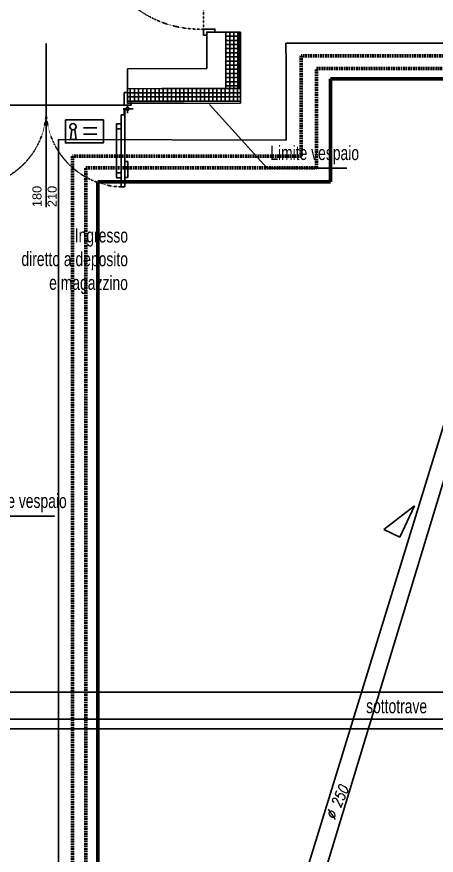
# Model space of a CAD drawing. Header units: millimetres. Extents: x -3782782348 to 131293, y -36553 to 57271.
# Drawn here: x 94184 to 94668, y 37945 to 38911 of the extents above; entities that cross this region are included whole.
import ezdxf

# ---------------------------------------------------------------- set-up
doc = ezdxf.new("R2010")
doc.units = ezdxf.units.MM
doc.header["$LTSCALE"] = 0.01
for name, pattern in [('ACAD_ISO03W100', [30, 12, -18]), ('CONTINOUS', [0]), ('HIDDEN2', [4.7625, 3.175, -1.5875]), ('TRATTEGGIATA', [19.05, 12.7, -6.35])]:
    doc.linetypes.add(name, pattern=pattern)
for name, color, linetype in [('IMPIANTO', 7, 'Continuous'), ('X_MURI', 8, 'Continuous'), ('X_Porte interne', 8, 'Continuous'), ('X_quote serramenti interni', 251, 'CONTINOUS')]:
    doc.layers.add(name, color=color, linetype=linetype)
doc.layers.add('tubi_uta', color=253, linetype='Continuous', lineweight=50)
doc.styles.add('nomi', font='arial.ttf')
doc.styles.add('QUOTE', font='simplex.shx', dxfattribs={"width": 0.7})
doc.styles.add('testo indicazioni', font='romans.shx', dxfattribs={"width": 0.8, "oblique": 10, "height": 17.5})

# ---------------------------------------------------------------- blocks, each defined once
blk = doc.blocks.new('porta 180 specc')
for p, q in [((-4.07, 88.76), (-4.07, 100.46)), ((0, 97.9), (0, 90.03)), ((3.98, 97.9), (0, 97.9)), ((-94.07, 90.01), (-94.07, 90.79)), ((-94.07, 90.79), (-4.07, 90.79)), ((-94.07, 86.65), (-94.07, 90.01)), ((-94.07, 90.01), (-94.07, 90.01)), ((-83.02, 90.79), (-83.02, 94.18)), ((-83.02, 94.18), (-64.68, 94.18)), ((-64.68, 94.18), (-64.68, 90.79)), ((-4.07, 90.01), (-10.85, 90.01)), ((-10.85, 90.01), (-10.85, 86.65)), ((-9.14, 93.84), (-0.32, 93.84)), ((-4.07, 90.79), (-4.07, 90.01)), ((0, 90.03), (14.62, 90.03)), ((0, 89.97), (0, -89.97)), ((14.62, 93.97), (3.98, 93.97)), ((14.62, 90.03), (14.62, 93.97)), ((-10.85, 86.65), (-94.07, 86.65)), ((-83.4, 81.03), (-83.4, 86.65)), ((-83.4, 86.65), (-77.77, 86.65)), ((-83.4, 81.03), (-83.4, 86.65)), ((-83.4, 86.65), (-21.52, 86.65)), ((-77.77, 81.03), (-83.4, 81.03)), ((-21.52, 81.03), (-83.4, 81.03)), ((-77.77, 86.65), (-77.77, 81.03)), ((-27.15, 81.03), (-27.15, 86.65)), ((-27.15, 86.65), (-21.52, 86.65)), ((-21.52, 81.03), (-27.15, 81.03)), ((-21.52, 86.65), (-21.52, 81.03)), ((-21.52, 86.65), (-21.52, 81.03)), ((71.32, 0), (-117.31, 0)), ((-10.85, -86.6), (-94.07, -86.6)), ((-94.07, -86.6), (-94.07, -89.96)), ((-77.77, -80.97), (-83.4, -80.97)), ((-83.4, -80.97), (-83.4, -86.6)), ((-21.52, -80.97), (-83.4, -80.97)), ((-83.4, -80.97), (-83.4, -86.6)), ((-83.4, -86.6), (-77.77, -86.6)), ((-83.4, -86.6), (-21.52, -86.6)), ((-77.77, -86.6), (-77.77, -80.97)), ((-21.52, -80.97), (-27.15, -80.97)), ((-27.15, -80.97), (-27.15, -86.6)), ((-27.15, -86.6), (-21.52, -86.6)), ((-21.52, -80.97), (-21.52, -86.6)), ((-10.85, -89.96), (-10.85, -86.6)), ((-94.07, -89.96), (-94.07, -89.96)), ((-94.07, -89.96), (-94.07, -90.74)), ((-94.07, -90.74), (-4.07, -90.74)), ((-83.02, -90.74), (-83.02, -94.13)), ((-83.02, -94.13), (-64.68, -94.13)), ((-64.68, -94.13), (-64.68, -90.74)), ((-4.07, -89.96), (-10.85, -89.96)), ((-9.14, -93.78), (1.01, -93.78)), ((0, -97.85), (0, -89.97)), ((0, -89.97), (14.62, -89.97)), ((14.62, -93.91), (3.98, -93.91)), ((14.62, -89.97), (14.62, -93.91)), ((3.98, -97.85), (0, -97.85))]:
    blk.add_line(p, q)
blk.add_lwpolyline([(-4.07, -90.74), (-4.07, -89.96)])
for centre in [(-4.07, 93.84), (-4.07, -93.78)]:
    blk.add_circle(centre, 1.7)
at = {"linetype": 'ACAD_ISO03W100', "ltscale": 0.5}
for centre, start, end in [((-4.66, 89.37), 179.09047, 272.3307), ((-4.66, -89.32), 87.6693, 180.90953)]:
    blk.add_arc(centre, 89.42, start, end, dxfattribs=at)
blk = doc.blocks.new('bage')
at = {"layer": 'X_Porte interne'}
for p, q in [((1457.26, 26416.12), (1455.67, 26404.73)), ((1460.78, 26416.12), (1462.37, 26404.73)), ((1470.82, 26418.16), (1486.15, 26418.16)), ((1470.82, 26411.02), (1486.15, 26411.02)), ((1462.37, 26404.73), (1455.67, 26404.73))]:
    blk.add_line(p, q, dxfattribs=at)
blk.add_lwpolyline([(1449.94, 26427.24), (1493.85, 26427.24), (1493.85, 26400.77), (1449.94, 26400.77)], close=True, dxfattribs=at)
blk.add_circle((1458.71, 26419.47), 3.65, dxfattribs=at)
blk = doc.blocks.new('porta 120 metallica')
blk.add_line((66, 71.65), (66, -78.72))
at = {"linetype": 'ByBlock'}
for p, q in [((-4.42, -6.24), (3.42, -6.24)), ((0.09, -10.75), (0.09, -1.73))]:
    blk.add_line(p, q, dxfattribs=at)
at = {"color": 5, "linetype": 'HIDDEN2'}
blk.add_line((3.5, -3.53), (123.5, -3.53), dxfattribs=at)
at = {"linetype": 'ByBlock'}
for points in [[(-3.5, 0), (-3.5, -3.53), (3.5, -3.53), (3.5, 9.47), (0, 9.47), (0, 0)], [(123.5, -3.53), (123.5, 9.47), (127, 9.47), (127, 0), (130.5, 0), (130.5, -3.53)], [(8.79, -12.27), (8.79, -131.24), (3.49, -131.24), (3.49, -131.24), (2.79, -131.24), (2.79, -6.24), (3.49, -6.24), (3.49, -12.27)]]:
    blk.add_lwpolyline(points, close=True, dxfattribs=at)
for points in [[(2.8, -121.42), (-3.26, -121.42), (-3.26, -105.12), (2.79, -105.12)], [(8.79, -121.42), (14.85, -121.42), (14.85, -105.12), (8.79, -105.12)]]:
    blk.add_lwpolyline(points, dxfattribs=at)
blk.add_circle((0.09, -6.24), 1.51, dxfattribs=at)
at = {"color": 5, "linetype": 'HIDDEN2'}
blk.add_arc((0.02, -7.99), 123.56, 274.07323, 2.06635, dxfattribs=at)

msp = doc.modelspace()

# ---------------------------------------------------------------- hatches: boundary and pattern name
at = {"layer": 'X_MURI', "ltscale": 4}
h = msp.add_hatch(dxfattribs=at)
h.set_pattern_fill('NET', color=256, scale=1.5, angle=180, style=0)
h.set_pattern_definition([(180, (96724.8174, -16956.5025), (-6e-16, -4.7625), []), (270, (96724.8174, -16956.5025), (4.7625, -9e-16), [])])
h.paths.add_polyline_path([(94439.74, 38893.28), (94424.74, 38893.28), (94424.69, 38828.54), (94439.69, 38828.61)])
h = msp.add_hatch(dxfattribs=at)
h.set_pattern_fill('NET', color=256, scale=1.5, angle=180, style=0)
h.set_pattern_definition([(180, (96976.883, -16964.5036), (-6e-16, -4.7625), []), (270, (96976.883, -16964.5036), (4.7625, -9e-16), [])])
h.paths.add_polyline_path([(94441.8, 38813.65), (94441.8, 38828.62), (94311.61, 38828), (94311.61, 38813.02)])

# ---------------------------------------------------------------- linework, layer by layer
at = {"layer": 'IMPIANTO', "color": 30, "linetype": 'Continuous'}
for p, q in [((98395.67, 38880.51, 0), (94493.98, 38880.51, 0)), ((94493.98, 38880.51, 0), (94494.51, 38857.99)), ((94494.51, 38857.99), (94494.51, 38768.84)), ((94494.51, 38768.84), (94231.74, 38769.66)), ((94231.74, 38769.66), (94231.74, 37840.25))]:
    msp.add_line(p, q, dxfattribs=at)
at = {"layer": 'tubi_uta', "color": 30, "linetype": 'TRATTEGGIATA', "ltscale": 15}
for p, q in [((98381.73, 38866.15, 0), (94511.75, 38866.15, 0)), ((94511.75, 38866.15, 0), (94511.75, 38750.57, 0)), ((94511.75, 38750.57, 0), (94248.07, 38750.57, 0)), ((94248.07, 38750.57, 0), (94248.07, 37830.25, 0))]:
    msp.add_line(p, q, dxfattribs=at)
at = {"layer": 'tubi_uta', "color": 6, "linetype": 'TRATTEGGIATA', "ltscale": 15}
for p, q in [((94529.35, 38737.04, 0), (94529.35, 38851.23, 0)), ((94529.35, 38851.23, 0), (98364.55, 38851.23, 0)), ((94263.25, 37820.25, 0), (94263.25, 38737.04, 0)), ((94263.25, 38737.04, 0), (94529.35, 38737.04, 0))]:
    msp.add_line(p, q, dxfattribs=at)
at = {"layer": 'tubi_uta', "color": 6}
for p, q in [((98358.83, 38839.66, 0), (94545.58, 38839.66, 0)), ((94545.58, 38839.66, 0), (94545.58, 38720.85, 0)), ((94545.58, 38720.85, 0), (94277.06, 38720.85, 0)), ((94277.06, 38720.85, 0), (94277.06, 37810.25, 0))]:
    msp.add_line(p, q, dxfattribs=at)
at = {"layer": 'X_MURI', "ltscale": 4}
for p, q in [((94402.8, 38851.54, 0), (94402.8, 38893.28, 0)), ((94402.8, 38893.28, 0), (94402.8, 38851.54, 0)), ((94402.8, 38893.28, 0), (94441.8, 38893.28, 0)), ((94441.8, 38819.09, 0), (94441.8, 38893.28, 0)), ((94441.8, 38893.28, 0), (94441.8, 38811.65, 0)), ((94402.8, 38851.54, 0), (94311.61, 38851.06, 0)), ((94311.61, 38811.02, 0), (94311.61, 38851.06, 0)), ((94441.8, 38811.65, 0), (94311.61, 38811.02, 0)), ((94472.49, 38736.43), (94406.07, 38809.87, 0)), ((94247.15, 38781.05), (94245.56, 38769.66)), ((94250.66, 38781.05), (94252.26, 38769.66)), ((94260.71, 38783.08), (94276.04, 38783.08)), ((94260.71, 38775.94), (94276.04, 38775.94)), ((94252.26, 38769.66), (94245.56, 38769.66)), ((94564.37, 38736.43), (94472.49, 38736.43)), ((94486.31, 37825.07, 0), (94705.28, 38535.96, 0)), ((94508.18, 37825.07, 0), (94718.31, 38515.96, 0)), ((94606.99, 38320.44, 0), (94642.31, 38347.6, 0)), ((94642.31, 38347.6, 0), (94625.37, 38311.75, 0)), ((94227.22, 38335.72), (94135.34, 38335.72)), ((94625.37, 38311.75, 0), (94606.99, 38320.44, 0)), ((94157.58, 38102.02, 0), (94903.14, 38102))]:
    msp.add_line(p, q, dxfattribs=at)
at = {"layer": 'X_MURI', "ltscale": 4, "elevation": 0}
for points in [[(94424.69, 38828.54), (94424.74, 38893.28)], [(94439.74, 38893.28), (94439.69, 38828.62)], [(94311.61, 38813.02), (94311.61, 38813.02), (94311.61, 38828), (94441.8, 38828.62)], [(94441.8, 38813.65), (94311.61, 38813.02)], [(97257.51, 37791.01), (97257.51, 38133.01), (94081.51, 38133.01), (94081.5, 35745.02), (90209.53, 35745.02)], [(97227.44, 38091.01), (94123.51, 38091.01), (94123.5, 35705.02)]]:
    msp.add_lwpolyline(points, dxfattribs=at)
at = {"layer": 'X_MURI', "ltscale": 4}
msp.add_lwpolyline([(94239.83, 38792.16), (94283.74, 38792.16), (94283.74, 38765.7), (94239.83, 38765.7)], close=True, dxfattribs=at)
msp.add_circle((94248.6, 38784.4), 3.65, dxfattribs=at)

# ---------------------------------------------------------------- block references
at = {"layer": 'X_MURI', "ltscale": 4, "rotation": 270}
msp.add_blockref('porta 120 metallica', (94402.8, 39020.28, 0), dxfattribs=at)
at = {"layer": 'X_MURI', "ltscale": 4, "xscale": -1, "rotation": 270}
msp.add_blockref('porta 180 specc', (94217.65, 38809.04, 0), dxfattribs=at)
at = {"layer": 'X_MURI', "ltscale": 4}
msp.add_blockref('bage', (92789.89, 12364.93), dxfattribs=at)

# ---------------------------------------------------------------- texts
at = {"layer": 'X_MURI', "ltscale": 4, "attachment_point": 9}
for s, insert, char_height, width, rotation, style in [('{\\fArial|b0|i0|c0|p34;\\H0.8x;Limite vespaio}', (94578.47, 38740.94, 0), 20.48, 332.9783, 359.85091, 'QUOTE'), ('{\\fArial|b0|i0|c0|p34;\\H0.8x;Ingresso\\Pdiretto a deposito\\Pe magazzino}', (94311.9, 38591.36, 0), 20.48, 332.9783, 359.85091, 'QUOTE'), ('{\\fArial|b0|i0|c0|p34;\\H0.8x;Limite vespaio}', (94241.32, 38340.23, 0), 20.48, 332.9783, 359.85091, 'QUOTE'), ('{\\fArial|b0|i0|c0|p34;\\H0.8x;sottotrave}', (94656.99, 38108.56, 0), 20.48, 332.9783, 359.85091, 'QUOTE'), ('{\\Fromans|c238;%%C }250', (94567.04, 38022.25, 0), 12.25, 163.1594, 66.37665, 'testo indicazioni')]:
    msp.add_mtext(s, dxfattribs=dict(at, insert=insert, char_height=char_height, width=width, rotation=rotation, style=style))
at = {"layer": 'X_quote serramenti interni', "insert": (94215.83, 38716.28, 0), "char_height": 10.5, "width": 105, "attachment_point": 6, "rotation": 90.04793, "style": 'nomi'}
msp.add_mtext('180\\P210', dxfattribs=at)

doc.saveas('drawing.dxf')
